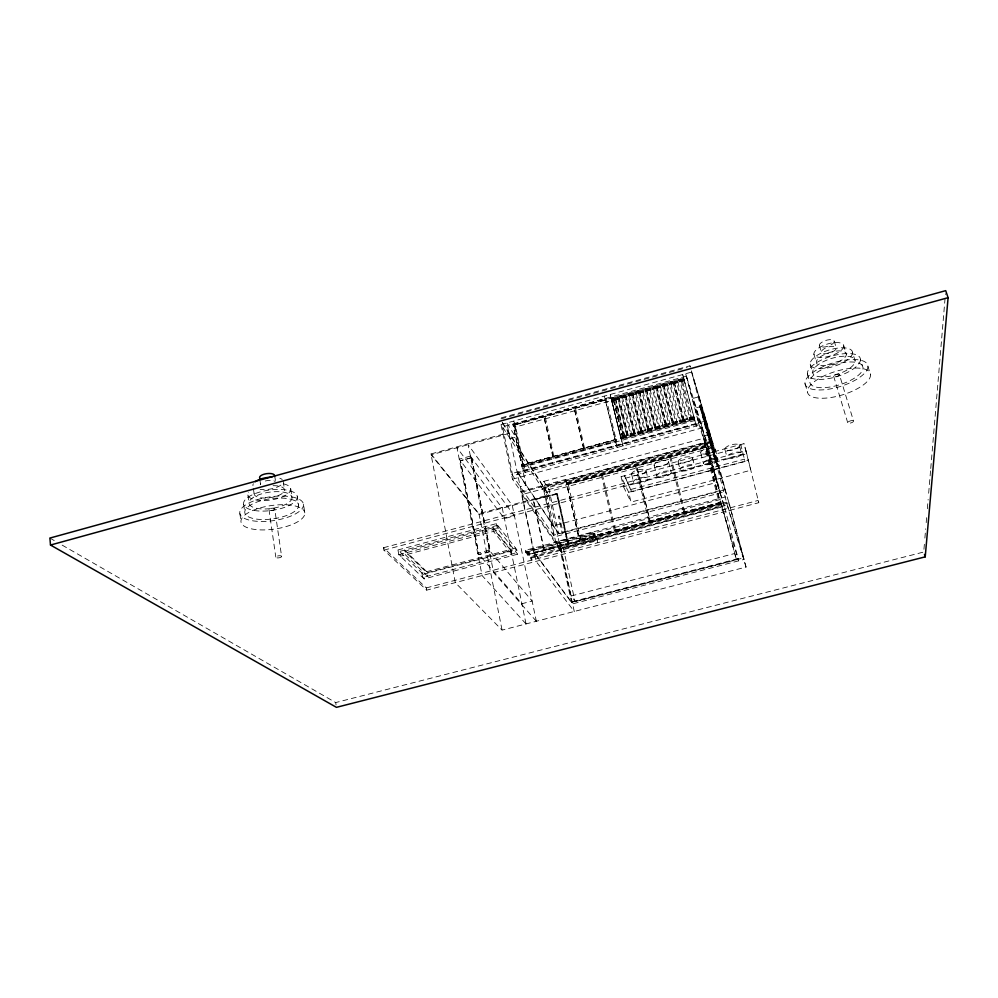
<?xml version="1.0" encoding="UTF-8"?>
<svg xmlns="http://www.w3.org/2000/svg" width="998" height="998" viewBox="0 0 998 998"><rect width="100%" height="100%" fill="white"/><g stroke="black" fill="none" stroke-linecap="round" stroke-linejoin="round"><path stroke-width="0.75" stroke-dasharray="4.99 3.74" d="M924.373 544.284L923.711 552.019L335.702 702.567L60.691 544.272M924.884 538.097L925.67 528.815M926.194 522.64L926.843 514.906M927.354 508.718L928.14 499.437M928.664 493.249L930.61 470.058M930.747 468.511L945.443 293.749M543.935 487.773L712.709 442.339L689.93 365.817L499.724 418.274L499.911 419.172L687.16 367.538M501.033 424.549L691.589 372.092L713.994 447.204L544.995 492.625L501.033 424.549L512.473 479.202L560.639 549.012L729.463 504.464L746.055 567.064L502.069 630.125L455.288 582.632L430.974 453.953L508.88 432.558M513.197 424.462L606.098 398.314L616.44 441.029L522.154 466.615L512.885 423.95L526.021 485.29L520.332 486.824M683.692 378.292L611.113 398.252L621.218 439.357L694.533 419.459M605.362 400.098L514.494 425.073L523.139 465.268M611.512 399.175L683.992 379.252L611.475 399.1L621.13 439.145L694.458 419.247M611.612 399.387L684.067 379.465M614.319 399.013L615.492 398.701L615.816 399.462L624.698 436.176L623.513 436.5L614.319 399.013L623.513 436.5M617.762 398.077L618.935 397.753L619.259 398.514L628.179 435.228L626.994 435.552L617.762 398.077L626.994 435.552M622.378 396.805L631.647 434.292L630.462 434.617L621.205 397.129L622.378 396.805L622.702 397.566M624.648 396.181L625.821 395.857L626.145 396.618L635.127 433.344L633.942 433.668L624.648 396.181L633.942 433.668M629.264 394.909L638.608 432.396L637.423 432.72L628.091 395.233L629.264 394.909L629.588 395.682M631.547 394.285L632.72 393.961L633.031 394.734L642.088 431.448L640.903 431.772L631.547 394.285L640.903 431.772M636.163 393.012L645.569 430.512L644.384 430.824L634.99 393.337L636.163 393.012L636.475 393.786M638.446 392.389L639.618 392.064L639.918 392.838L649.062 429.564L647.877 429.889L638.446 392.389L647.877 429.889M643.074 391.116L652.542 428.616L651.357 428.94L641.901 391.441L643.074 391.116L643.373 391.89M645.357 390.492L646.529 390.168L646.829 390.942L656.035 427.668L654.85 427.992L645.357 390.492L654.85 427.992M649.997 389.208L659.528 426.72L658.343 427.044L648.812 389.532L649.997 389.208L650.284 389.993M653.453 388.259L663.021 425.772L661.836 426.096L652.28 388.584L653.453 388.259L653.74 389.045M655.736 387.636L656.921 387.311L657.195 388.085L666.514 424.824L665.329 425.148L655.736 387.636L665.329 425.148M660.377 386.363L670.02 423.863L668.822 424.187L659.204 386.688L660.377 386.363L660.664 387.137M662.672 385.727L663.845 385.403L664.119 386.189L673.513 422.915L672.328 423.239L662.672 385.727L672.328 423.239M667.313 384.455L677.018 421.967L675.821 422.291L666.14 384.779L667.313 384.455L667.587 385.24M670.781 383.494L680.524 421.019L679.326 421.343L669.608 383.818L670.781 383.494L671.055 384.28M673.076 382.87L674.261 382.546L674.523 383.332L684.029 420.058L682.832 420.383L673.076 382.87L682.832 420.383M677.729 381.585L687.535 419.11L686.337 419.434L676.557 381.91L677.729 381.585L677.991 382.371M681.21 380.637L691.04 418.162L689.843 418.486L680.025 380.962L681.21 380.637L681.459 381.423M684.117 379.914L611.5 399.874L611.874 400.722L684.391 380.787L683.667 378.217L513.109 425.036L606.36 399.387M684.416 380.587L515.667 426.957L514.257 424.711M509.067 433.444L431.136 454.826L479.09 514.444L557.296 493.486L568.286 543.124L557.296 493.486L533.169 499.961L543.823 549.586M510.178 438.708L515.791 437.174L506.784 422.965L536.051 561.363L574.262 611.462L548.838 494.883L501.383 420.869M708.917 435.278L707.57 435.639L699.548 405.3L700.883 404.926L708.979 432.084L707.707 432.433M701.17 405.986L699.835 406.348L729.463 504.464M623.189 435.777L624.698 436.176M626.669 434.829L628.179 435.228M633.63 432.932L635.127 433.344M640.604 431.049L641.789 430.724L642.088 431.448M647.577 429.152L648.762 428.828L649.062 429.564M654.563 427.256L655.748 426.932L656.035 427.668M665.055 424.399L666.24 424.075L666.514 424.824M672.053 422.503L673.251 422.179L673.513 422.915M682.582 419.634L683.78 419.31L684.029 420.058M694.171 418.349L620.744 438.284L621.218 439.357M523.002 465.056L614.918 440.106M521.842 466.141L616.44 441.029M703.889 419.459L705.05 419.148L704.002 419.834M704.588 421.281L511.325 473.663L554.589 536.837L725.733 491.49L699.548 405.3M708.755 448.613L685.663 373.726L698.812 423.663L517.6 472.765L698.662 423.102M512.473 479.202L706.048 426.832L691.589 372.092M707.432 431.423L708.717 431.074M543.835 481.373L705.424 437.798L717.138 482.296L553.491 525.809L543.835 481.373L549.012 489.531L558.693 533.88L517.151 472.091M566.066 480.238L565.604 479.452L520.944 491.478L533.768 552.243L572.603 603.865L744.034 559.441L726.507 502.169L530.412 553.952L528.453 551.37L594.783 533.83L596.392 536.525L597.802 542.712L592.463 532.533L525.322 550.297L525.759 552.381L531.709 560.128L530.412 553.952M724.224 505.849L704.451 442.588L565.878 479.913L579.638 540.953M521.48 492.239L710.426 441.353M705.549 445.981L566.652 483.356L579.751 541.253L565.604 479.452M566.839 483.681L705.711 446.48L720.818 504.002L527.767 555L526.894 550.834L720.269 499.511L736.312 559.242L720.269 499.511M705.836 447.079L566.889 484.442L705.998 447.566M614.306 530.499L601.407 475.198L602.667 475.322M648.9 521.355L635.464 466.041L636.512 465.754L650.135 521.455L636.512 465.754M683.68 512.161L669.708 456.822L670.93 456.972M713.433 445.32L543.885 490.916L553.503 535.252L725.209 489.731M712.372 446.855L711.325 447.541L712.485 447.216L705.05 419.148M430.974 453.953L478.94 513.646L548.838 494.883M621.093 476.657L744.009 443.661L746.766 453.753L623.5 486.725L621.093 476.657L628.69 492.264L631.035 502.094L750.783 470.233L744.009 443.661M556.834 494.185L533.606 499.973L544.072 548.975L567.625 543.162L556.597 493.798L567.388 542.812M625.16 478.291L741.414 447.116L740.765 444.709L745.019 461.5L631.634 491.777L624.586 475.884L631.634 491.777M383.519 547.727L746.005 450.647L758.767 502.705L426.695 590.155L383.943 550.148L383.519 547.727L426.296 587.909L426.695 590.155M714.892 459.641L716.177 459.292M715.167 460.664L716.452 460.315L708.63 434.205L707.283 434.567L715.167 460.664L700.92 406.523L715.691 459.005M383.943 550.148L746.679 453.092M397.965 549.948L496.355 523.638L516.727 549.611L517.675 554.177L424.138 578.902L398.813 554.713L397.965 549.948L423.302 574.337L424.138 578.902M631.06 489.419L744.383 459.142L745.019 461.5M628.69 492.264L748.101 460.39M398.813 554.713L497.328 528.429L517.675 554.177M558.319 516.24L559.516 516.353L558.319 516.24L562.211 533.306L563.184 533.044L559.279 515.978M719.745 490.642L558.581 533.381L517.488 472.204M423.302 574.337L516.727 549.611M525.759 552.381L592.937 534.629M533.768 552.243L579.189 540.242M580.412 539.419L719.358 503.266L704.837 447.952M704.451 442.588L720.581 503.878L534.367 553.042L720.431 503.316L738.72 560.826L723.7 504.165M563.246 547.74L574.923 601.095L571.143 595.993L559.379 542.064L563.246 547.74L722.253 505.774M426.296 587.909L758.156 500.447L758.767 502.705M571.143 595.993L734.478 553.566M738.058 558.68L571.392 601.906L534.242 552.48M571.505 602.405L738.196 559.192M49.9 538.072L55.289 541.178M525.322 550.297L531.285 558.069L597.328 540.642L592.463 532.533M526.894 550.834L530.849 556.011L596.866 538.583L593.623 533.194L594.571 537.348M560.053 549.624L521.979 494.596L705.174 445.295L724.261 506.31L529.751 557.57L528.453 551.37M522.777 464.719L524.162 466.839L694.87 420.52L694.146 418.274L521.617 465.031L615.941 439.419M502.406 423.052L549.012 495.682M568.349 484.654L580.711 539.893M553.828 456.323L545.22 416.777M615.354 530.212L602.455 474.911M584.491 448.002L575.509 408.444M623.5 486.725L631.035 502.094M630.462 434.617L630.15 433.881L631.647 434.292M621.205 397.129L621.529 397.89M637.423 432.72L637.111 431.984L638.296 431.672L638.608 432.396M628.091 395.233L628.416 395.994M644.384 430.824L644.084 430.101L645.269 429.776L645.569 430.512M634.99 393.337L635.302 394.11M684.753 511.887L670.768 456.548M651.357 428.94L651.07 428.204L652.255 427.88L652.542 428.616M641.901 391.441L642.201 392.214M658.343 427.044L658.056 426.296L659.241 425.984L659.528 426.72M648.812 389.532L649.112 390.318M661.836 426.096L661.549 425.348L662.747 425.023L663.021 425.772M652.28 388.584L652.567 389.37M668.822 424.187L668.56 423.451L669.745 423.127L670.02 423.863M659.204 386.688L659.478 387.461M675.821 422.291L675.559 421.543L676.756 421.218L677.018 421.967M679.326 421.343L679.077 420.595L680.262 420.27L680.524 421.019M666.14 384.779L666.402 385.565M669.608 383.818L669.87 384.604M686.337 419.434L686.088 418.686L687.285 418.362L687.535 419.11M676.557 381.91L676.806 382.708M689.843 418.486L689.606 417.725L690.803 417.401L691.04 418.162M680.025 380.962L680.274 381.747M692.375 418.836L692.649 419.659L681.921 378.791L682.195 379.652M867.948 366.453A32.722 12.338 -17.1 0 1 821.005 389.944A32.722 12.338 -17.1 0 1 820.443 367.875A32.722 12.338 -17.1 0 1 867.948 366.453L870.58 374.849A32.797 12.201 -17 0 1 823.475 398.239A32.797 12.201 -17 0 1 823.001 376.396A32.797 12.201 -17 0 1 870.58 374.849M698.575 422.915L720.419 492.9L708.181 446.73M860.451 359.417A27.582 10.554 -17.1 0 1 820.98 379.402A27.582 10.554 -17.1 0 1 820.294 360.59A27.582 10.554 -17.1 0 1 860.451 359.417L863.058 367.775A27.645 10.429 -17.1 0 1 823.45 387.673A27.645 10.429 -17.1 0 1 822.839 369.06A27.645 10.429 -17.1 0 1 863.058 367.775M852.542 352.544A22.018 8.533 -17.2 0 1 821.142 368.636A22.018 8.533 -17.2 0 1 820.418 353.467A22.018 8.533 -17.2 0 1 852.542 352.544L855.124 360.864A22.068 8.433 -17.1 0 1 823.612 376.882A22.068 8.433 -17.1 0 1 822.938 361.875A22.068 8.433 -17.1 0 1 855.124 360.864M843.797 345.944A15.556 6.113 -17.3 0 1 821.691 357.421A15.556 6.113 -17.3 0 1 821.03 346.593A15.556 6.113 -17.3 0 1 843.797 345.944L846.354 354.24A15.594 6.038 -17.2 0 1 824.161 365.655A15.594 6.038 -17.2 0 1 823.55 354.939A15.594 6.038 -17.2 0 1 846.354 354.24M746.055 567.064L728.74 510.614L700.883 404.926M834.266 341.316A7.759 3.081 -17.3 0 1 823.275 347.092A7.759 3.081 -17.3 0 1 822.863 341.653A7.759 3.081 -17.3 0 1 834.266 341.316L836.312 348.003A7.784 3.056 -17.3 0 1 825.284 353.754A7.784 3.056 -17.3 0 1 824.897 348.352A7.784 3.056 -17.3 0 1 836.312 348.003M839.405 374.637A2.994 1.123 -17.1 0 1 835.151 376.807A2.994 1.123 -17.1 0 1 835.014 374.811A2.994 1.123 -17.1 0 1 839.405 374.637L853.552 421.131A3.031 1.06 -16.7 0 1 849.223 423.239A3.031 1.06 -16.7 0 1 849.123 421.368A3.031 1.06 -16.7 0 1 853.552 421.131M833.642 376.209L847.714 422.703M707.794 434.891L715.142 459.155M819.333 345.42L821.354 352.094M707.944 431.934L700.346 406.685L711.325 447.541M813.881 354.14L816.364 362.436M810.214 364.108L812.684 372.441M807.394 373.876L809.865 382.234M805.012 383.556L807.494 391.964M739.418 445.42A7.522 2.695 -15 0 1 729.089 450.585A7.522 2.695 -15 0 1 727.941 446.069A7.522 2.695 -15 0 1 739.418 445.42L741.576 453.354A7.535 2.657 -15 0 1 731.21 458.494A7.535 2.657 -15 0 1 730.087 454.028A7.535 2.657 -15 0 1 741.576 453.354M724.885 449.325L727.006 457.246M715.192 448.95L718.036 459.654M718.747 468.299L706.584 422.366L701.12 423.851L713.208 469.784M708.854 431.685L716.065 458.905M689.93 365.817L690.167 366.715M700.733 452.843L703.515 463.534M674.261 382.546L683.78 419.31M692.525 458.007L694.571 465.929M663.845 385.403L673.251 422.179M678.104 461.874L680.125 469.809M656.921 387.311L666.24 424.075M668.51 461.488L671.205 472.191M646.529 390.168L655.748 426.932M639.618 392.064L648.762 428.828M654.152 465.355L656.809 476.046M632.72 393.961L641.789 430.724M645.98 470.495L647.927 478.416M625.821 395.857L634.815 432.621M618.935 397.753L627.854 434.504M615.492 398.701L624.374 435.452M631.672 474.337L633.58 482.259M594.783 533.83L596.193 540.043M496.355 523.638L497.328 528.429M478.94 513.646L502.069 630.125M335.702 702.567L336.064 704.95M303.492 504.302A32.148 12.001 -8.1 0 1 256.997 521.293A32.148 12.001 -8.1 0 1 254.465 500.647A32.148 12.001 -8.1 0 1 303.492 504.302L304.802 512.835A32.223 11.864 -8.2 0 1 258.183 529.776A32.223 11.864 -8.2 0 1 255.688 509.367A32.223 11.864 -8.2 0 1 304.802 512.835M297.304 496.517A27.108 10.254 -8 0 1 258.195 510.951A27.108 10.254 -8 0 1 255.887 493.324A27.108 10.254 -8 0 1 297.304 496.517L298.602 505.025A27.171 10.142 -8.1 0 1 259.38 519.409A27.171 10.142 -8.1 0 1 257.11 501.982A27.171 10.142 -8.1 0 1 298.602 505.025M290.705 488.82L291.977 497.291A21.682 8.209 -8 0 1 260.752 508.868A21.682 8.209 -8 0 1 258.781 494.796A21.682 8.209 -8 0 1 291.977 497.291M283.232 481.286L284.48 489.719M274.687 475.547L275.485 480.999M274.749 509.167A2.944 1.098 -8.1 0 1 270.059 510.452A2.944 1.098 -8.1 0 1 270.795 508.469A2.944 1.098 -8.1 0 1 274.749 509.167L281.636 556.597A2.982 1.023 -8.5 0 1 276.883 557.87A2.982 1.023 -8.5 0 1 277.644 555.998A2.982 1.023 -8.5 0 1 281.636 556.597M268.973 509.554L275.797 557.046M259.967 480.45L260.553 484.541A7.647 2.969 -7.9 0 1 263.247 481.722M253.367 488.459L254.153 494.122M247.891 495.02L249.063 503.553M243.674 504.339L244.859 512.91M239.894 513.646L241.067 522.266M265.293 480.999A7.647 2.969 -7.9 0 1 275.161 481.51M273.103 485.677A15.319 5.876 -8 0 1 283.569 492.226A15.319 5.876 -8 0 1 262.636 497.99A15.319 5.876 -8 0 1 256.399 490.28M280.875 485.128A15.294 5.938 -7.9 0 1 260.104 489.432M252.968 485.639A15.294 5.938 -7.9 0 1 253.355 483.718M279.814 478.229A15.294 5.938 -7.9 0 1 282.222 479.564M283.582 483.88A21.632 8.296 -8 0 1 287.399 494.147A21.632 8.296 -8 0 1 260.902 500.522A21.632 8.296 -8 0 1 248.415 492.338M686.424 376.196L502.481 426.795L512.747 475.747L699.299 425.223L686.424 376.196M470.407 456.111L459.242 459.155L504.439 518.598L514.444 515.916L470.407 456.111M471.48 457.583L460.352 460.614L478.791 554.439L490.218 551.407L471.48 457.583M471.63 457.783L460.502 460.814L478.94 554.614L490.355 551.582L471.63 457.783M698.949 396.767L693.248 398.327L705.761 445.931L711.537 444.372L698.949 396.767M701.482 406.373L695.768 407.92L703.565 433.12L709.042 431.635L701.482 406.373M693.747 416.69L620.344 436.625L620.706 437.423L694.009 417.513L693.747 416.69M708.942 434.579L703.191 436.126L710.726 460.34L716.252 458.855L708.942 434.579M712.497 441.528L543.76 486.962L555.674 541.814L727.055 496.48L712.497 441.528M497.64 525.272L399.549 551.47L400.398 556.235L498.601 530.038L497.64 525.272M492.725 527.83L404.839 551.308L426.932 572.815L510.901 550.584L492.725 527.83M489.157 550.16L477.705 553.191L521.892 603.74L532.146 601.07L489.157 550.16M515.579 548.139L421.867 572.964L422.703 577.53L516.515 552.717L515.579 548.139M720.381 502.431L579.239 539.718L720.381 502.431M728.952 502.78L559.591 547.49L571.567 602.505L743.56 557.907L728.952 502.78M427.556 576.245L405.475 554.876L404.627 550.11L426.72 571.679L427.556 576.245M526.033 623.937L482.096 575.572L457.009 447.728L502.306 508.207L526.033 623.937M536.338 621.267L493.611 572.54L468.124 444.671L512.286 505.537L536.338 621.267M511.6 554.015L493.449 531.41L492.488 526.645L510.664 549.449L511.6 554.015M525.335 472.341L524 470.308L513.546 421.193L514.893 423.377L525.335 472.341M553.029 457.047L543.922 416.603L553.029 457.047M583.668 448.726L574.224 408.269L583.668 448.726M617.113 447.478L604.364 396.194L617.113 447.478M623.014 445.881L610.215 394.584L623.014 445.881M622.877 438.596L612.859 397.778L622.877 438.596M696.305 426.034L682.732 374.624L696.305 426.034M705.474 464.669A7.51 2.657 -14.7 0 0 717.774 460.777A7.51 2.657 -14.7 0 0 709.079 459.317A7.51 2.657 -14.7 0 0 705.474 464.669M702.679 453.99A7.485 2.695 -14.7 0 0 714.942 450.086A7.485 2.695 -14.7 0 0 706.247 448.576A7.485 2.695 -14.7 0 0 702.679 453.99M682.133 470.906A7.485 2.645 -14.3 0 0 694.359 467.039A7.485 2.645 -14.3 0 0 685.539 465.617A7.485 2.645 -14.3 0 0 682.133 470.906M680.112 462.997A7.473 2.682 -14.3 0 0 692.313 459.117A7.473 2.682 -14.3 0 0 683.505 457.658A7.473 2.682 -14.3 0 0 680.112 462.997M658.88 477.131A7.46 2.645 -14 0 0 671.03 473.277A7.46 2.645 -14 0 0 662.098 471.904A7.46 2.645 -14 0 0 658.88 477.131M656.222 466.465A7.448 2.682 -14 0 0 668.336 462.598A7.448 2.682 -14 0 0 659.429 461.163A7.448 2.682 -14 0 0 656.222 466.465M635.701 483.331A7.435 2.632 -13.6 0 0 647.789 479.502A7.435 2.632 -13.6 0 0 638.745 478.154A7.435 2.632 -13.6 0 0 635.701 483.331M633.792 475.422A7.423 2.67 -13.6 0 0 645.856 471.58A7.423 2.67 -13.6 0 0 636.824 470.195A7.423 2.67 -13.6 0 0 633.792 475.422"/><path stroke-width="1.5" d="M925.221 556.847L948.1 297.678L945.705 290.655L49.9 538.072L50.499 545.045L336.438 707.345L925.221 556.847L924.472 554.426M50.499 545.045L948.1 297.678M260.116 478.566A7.635 2.994 -7.8 0 1 266.616 473.663A7.635 2.994 -7.8 0 1 274.462 476.52M255.201 481.76A15.294 5.938 -7.9 0 1 271.868 477.156"/></g></svg>
